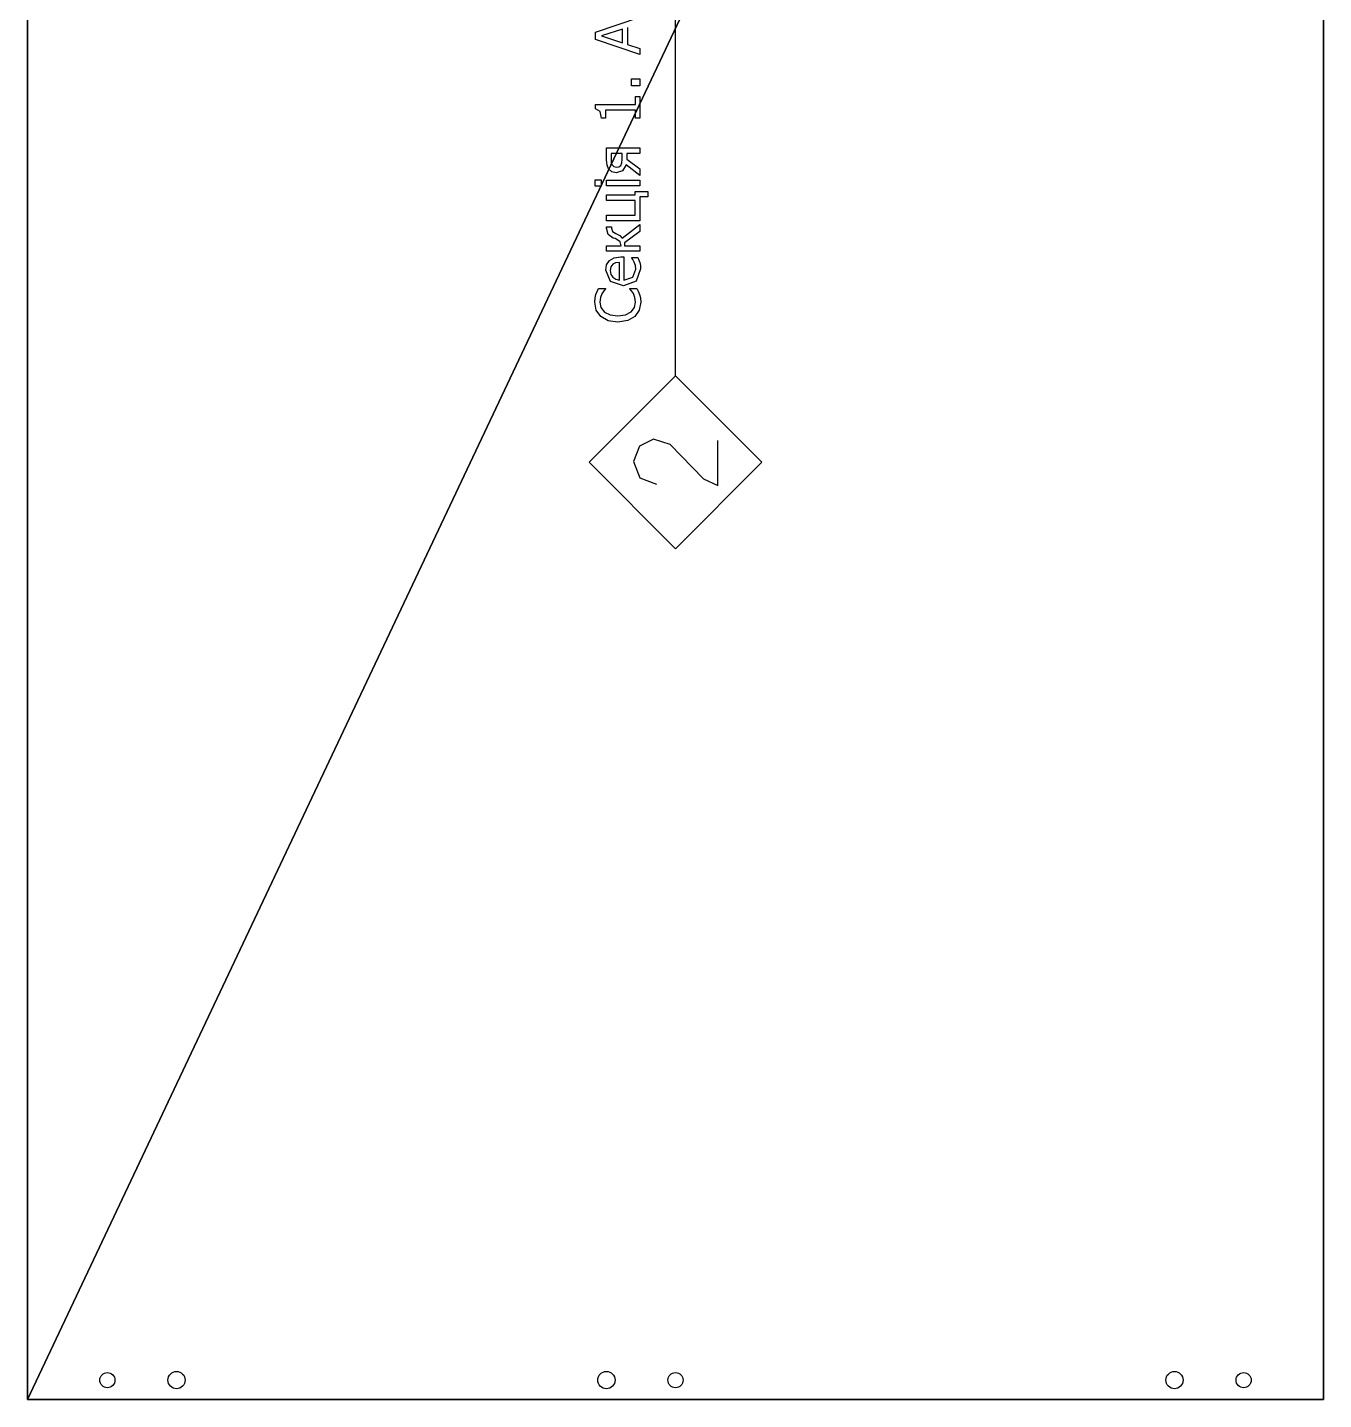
# Model space of a CAD drawing. Header units: millimetres. Extents: x -4450 to 26, y -548 to 1271.
# Drawn here: x -3840 to -3240, y 0 to 635 of the extents above; entities that cross this region are included whole.
import ezdxf

# ---------------------------------------------------------------- set-up
doc = ezdxf.new("R2010")
doc.units = ezdxf.units.MM
doc.header["$LTSCALE"] = 25.4
doc.layers.get('0').update_dxf_attribs({"true_color": 0xffffff})
for name, color, linetype, true_color in [('ABF_cuttingLines', 190, 'Continuous', 0x9900ff), ('ABF_Label', 252, 'Continuous', 0x777799), ('D7-DEPTHF-$44817', 134, 'Continuous', 0x009987), ('D8-DEPTH12-$38878', 252, 'Continuous', 0x777799)]:
    doc.layers.add(name, color=color, linetype=linetype, true_color=true_color)

# ---------------------------------------------------------------- blocks, each defined once
blk = doc.blocks.new('Group48#1')
at = {"layer": 'D7-DEPTHF-$44817', "color": 0}
blk.add_circle((9, 0), 3.5, dxfattribs=at)
at = {"layer": 'D8-DEPTH12-$38878', "color": 0}
blk.add_circle((9, -32), 4, dxfattribs=at)
blk = doc.blocks.new('Group52#1')
at = {"layer": 'D7-DEPTHF-$44817', "color": 0}
blk.add_circle((9, 0), 3.5, dxfattribs=at)
at = {"layer": 'D8-DEPTH12-$38878', "color": 0}
blk.add_circle((9, 32), 4, dxfattribs=at)
blk = doc.blocks.new('Group56#1')
at = {"layer": 'D7-DEPTHF-$44817', "color": 0}
blk.add_circle((9, 0), 3.5, dxfattribs=at)
at = {"layer": 'D8-DEPTH12-$38878', "color": 0}
blk.add_circle((9, 32), 4, dxfattribs=at)
blk = doc.blocks.new('Group63#1')
at = {"layer": 'ABF_Label', "color": 0}
for p, q in [((-86, 19.83), (-84.78, 21.95)), ((-84.78, 21.95), (-82.94, 23.28)), ((-83.44, 20.92), (-84.3, 19.24)), ((-82.14, 21.92), (-83.44, 20.92)), ((-82.94, 23.28), (-80.54, 23.74)), ((-80.56, 22.26), (-82.14, 21.92)), ((-79.2, 22.09), (-80.56, 22.26)), ((-80.54, 23.74), (-79.31, 23.65)), ((-79.31, 23.65), (-78.25, 23.4)), ((-78.12, 21.64), (-79.2, 22.09)), ((-78.25, 23.4), (-77.39, 23.07)), ((-77.24, 21.06), (-78.12, 21.64)), ((-77.39, 23.07), (-76.52, 22.64)), ((-76.66, 20.55), (-77.24, 21.06)), ((-76.52, 20.55), (-76.66, 20.55)), ((-76.52, 22.64), (-76.52, 20.55)), ((-74.45, 19.11), (-71.17, 20.52)), ((-71.17, 20.52), (-69.56, 20.26)), ((-69.56, 20.26), (-68.33, 19.44)), ((-65.58, 10.47), (-65.58, 20.25)), ((-65.58, 20.25), (-63.94, 20.25)), ((-63.94, 20.25), (-63.94, 15.99)), ((-60.61, 19.8), (-58.83, 20.25)), ((-58.83, 20.25), (-58.38, 20.25)), ((-58.38, 20.25), (-58.38, 18.83)), ((-56.65, 10.47), (-56.65, 20.25)), ((-56.65, 20.25), (-55, 20.25)), ((-55, 20.25), (-55, 11.89)), ((-50.63, 11.89), (-50.63, 20.25)), ((-50.63, 20.25), (-48.99, 20.25)), ((-48.99, 20.25), (-48.99, 11.89)), ((-46.47, 21.89), (-46.47, 23.6)), ((-46.47, 23.6), (-44.6, 23.6)), ((-44.6, 21.89), (-46.47, 21.89)), ((-46.36, 10.47), (-46.36, 20.25)), ((-46.36, 20.25), (-44.71, 20.25)), ((-44.71, 20.25), (-44.71, 10.47)), ((-44.6, 23.6), (-44.6, 21.89)), ((-40.22, 20.11), (-38.73, 20.25)), ((-38.73, 20.25), (-35.21, 20.25)), ((-35.21, 20.25), (-35.21, 10.47)), ((-26.43, 21.73), (-24.46, 22.11)), ((-26.43, 20.54), (-26.43, 21.73)), ((-24.07, 20.54), (-26.43, 20.54)), ((-24.46, 22.11), (-23.74, 23.55)), ((-24.07, 11.8), (-24.07, 20.54)), ((-23.74, 23.55), (-22.39, 23.55)), ((-22.39, 23.55), (-22.39, 11.8)), ((-7.67, 10.47), (-3.28, 23.51)), ((-2.25, 21.74), (-4.26, 15.59)), ((-3.28, 23.51), (-1.14, 23.51)), ((-0.24, 15.59), (-2.25, 21.74)), ((-1.14, 23.51), (3.26, 10.47)), ((-86.41, 16.97), (-86, 19.83)), ((-85.98, 14.06), (-86.41, 16.97)), ((-84.3, 19.24), (-84.61, 16.97)), ((-84.61, 16.97), (-84.28, 14.67)), ((-75.7, 15.3), (-74.45, 19.11)), ((-73.78, 17.54), (-74.03, 16.45)), ((-74.03, 16.45), (-68.85, 16.45)), ((-73.22, 18.39), (-73.78, 17.54)), ((-72.39, 18.97), (-73.22, 18.39)), ((-71.27, 19.16), (-72.39, 18.97)), ((-70.15, 18.97), (-71.27, 19.16)), ((-69.41, 18.41), (-70.15, 18.97)), ((-69.01, 17.6), (-69.41, 18.41)), ((-68.85, 16.45), (-69.01, 17.6)), ((-68.33, 19.44), (-67.53, 18.06)), ((-67.53, 18.06), (-67.25, 16.08)), ((-63.94, 15.99), (-62.85, 16.26)), ((-62.85, 16.26), (-62.08, 17.26)), ((-62.08, 17.26), (-61.87, 17.77)), ((-61.87, 17.77), (-61.68, 18.28)), ((-60.96, 16.32), (-61.7, 15.67)), ((-61.68, 18.28), (-60.61, 19.8)), ((-60.38, 17.51), (-60.96, 16.32)), ((-59.8, 18.55), (-60.38, 17.51)), ((-58.76, 18.83), (-59.8, 18.55)), ((-58.38, 18.83), (-58.76, 18.83)), ((-42.51, 17.46), (-42.19, 18.74)), ((-41.94, 15.56), (-42.51, 17.46)), ((-42.19, 18.74), (-41.32, 19.66)), ((-41.32, 19.66), (-40.22, 20.11)), ((-40.65, 18.12), (-40.82, 17.41)), ((-40.82, 17.41), (-40.71, 16.63)), ((-40.71, 16.63), (-40.31, 16.07)), ((-40.18, 18.64), (-40.65, 18.12)), ((-39.54, 18.87), (-40.18, 18.64)), ((-38.64, 18.94), (-39.54, 18.87)), ((-36.86, 18.94), (-38.64, 18.94)), ((-36.86, 15.64), (-36.86, 18.94)), ((-127.43, 12.32), (-132.2, 10.53)), ((-122.86, 10.63), (-127.43, 12.32)), ((-84.77, 11.94), (-85.98, 14.06)), ((-84.28, 14.67), (-83.4, 13.03)), ((-83.4, 13.03), (-82.12, 12.06)), ((-79.17, 11.91), (-78.03, 12.38)), ((-78.03, 12.38), (-77.2, 12.93)), ((-77.2, 12.93), (-76.65, 13.42)), ((-76.65, 13.42), (-76.52, 13.42)), ((-76.52, 13.42), (-76.52, 11.35)), ((-74.41, 11.56), (-75.7, 15.3)), ((-67.25, 15.19), (-74.03, 15.19)), ((-74.03, 15.19), (-73.17, 12.58)), ((-73.17, 12.58), (-70.8, 11.68)), ((-69.73, 11.8), (-68.79, 12.11)), ((-68.79, 12.11), (-68.04, 12.5)), ((-68.04, 12.5), (-67.53, 12.86)), ((-67.53, 12.86), (-67.43, 12.86)), ((-67.43, 12.86), (-67.43, 11.06)), ((-67.25, 16.08), (-67.25, 15.19)), ((-63.11, 14.98), (-63.94, 14.98)), ((-63.94, 14.98), (-63.94, 10.47)), ((-59.76, 10.47), (-63.11, 14.98)), ((-61.7, 15.67), (-57.71, 10.47)), ((-43.3, 10.47), (-40.16, 14.5)), ((-40.16, 14.5), (-41.94, 15.56)), ((-38.49, 14.35), (-41.38, 10.47)), ((-40.31, 16.07), (-39.56, 15.73)), ((-39.56, 15.73), (-38.59, 15.64)), ((-38.59, 15.64), (-36.86, 15.64)), ((-36.86, 14.35), (-38.49, 14.35)), ((-36.86, 10.47), (-36.86, 14.35)), ((-16.96, 10.47), (-16.96, 12.96)), ((-16.96, 12.96), (-14.86, 12.96)), ((-14.86, 12.96), (-14.86, 10.47)), ((-4.74, 14.11), (-5.92, 10.47)), ((0.25, 14.11), (-4.74, 14.11)), ((-4.26, 15.59), (-0.24, 15.59)), ((-132.2, 10.53), (-134.01, 5.58)), ((-120.78, 6.49), (-122.86, 10.63)), ((-82.92, 10.66), (-84.77, 11.94)), ((-80.57, 10.23), (-82.92, 10.66)), ((-82.12, 12.06), (-80.56, 11.73)), ((-79.3, 10.33), (-80.57, 10.23)), ((-80.56, 11.73), (-79.17, 11.91)), ((-78.25, 10.61), (-79.3, 10.33)), ((-77.33, 10.97), (-78.25, 10.61)), ((-76.52, 11.35), (-77.33, 10.97)), ((-70.78, 10.24), (-74.41, 11.56)), ((-70.8, 11.68), (-69.73, 11.8)), ((-69.79, 10.31), (-70.78, 10.24)), ((-68.92, 10.51), (-69.79, 10.31)), ((-68.15, 10.78), (-68.92, 10.51)), ((-67.43, 11.06), (-68.15, 10.78)), ((-63.94, 10.47), (-65.58, 10.47)), ((-57.71, 10.47), (-59.76, 10.47)), ((-49.55, 10.47), (-56.65, 10.47)), ((-55, 11.89), (-50.63, 11.89)), ((-49.55, 8.12), (-49.55, 10.47)), ((-48.01, 8.12), (-49.55, 8.12)), ((-48.99, 11.89), (-48.01, 11.89)), ((-48.01, 11.89), (-48.01, 8.12)), ((-44.71, 10.47), (-46.36, 10.47)), ((-41.38, 10.47), (-43.3, 10.47)), ((-35.21, 10.47), (-36.86, 10.47)), ((-26.43, 10.47), (-26.43, 11.8)), ((-26.43, 11.8), (-24.07, 11.8)), ((-20.07, 10.47), (-26.43, 10.47)), ((-22.39, 11.8), (-20.07, 11.8)), ((-20.07, 11.8), (-20.07, 10.47)), ((-14.86, 10.47), (-16.96, 10.47)), ((-5.92, 10.47), (-7.67, 10.47)), ((-122.38, 1.53), (-120.78, 6.49)), ((-122.38, 1.53), (-132.5, -8.2)), ((-102.23, 0), (135.25, 0)), ((-132.5, -8.2), (-134.48, -12.45)), ((-134.48, -12.45), (-121.2, -12.45))]:
    blk.add_line(p, q, dxfattribs=at)
blk.add_polyline3d([(-102.23, 0, 0), (-127.63, -25.4, 0), (-153.03, 0, 0), (-127.63, 25.4, 0), (-102.23, 0, 0)], close=True, dxfattribs=at)
blk = doc.blocks.new('Group77#1')
at = {"layer": 'ABF_cuttingLines', "color": 0}
blk.add_polyline3d([(600, -1270, 0), (600, 0, 0), (0, 0, 0), (0, -1270, 0), (600, -1270, 0)], close=True, dxfattribs=at)
blk = doc.blocks.new('_______ ______#3')
at = {"layer": 'ABF_cuttingLines', "color": 0}
for p, q in [((0, 0), (0, -1270)), ((0, 0, 18), (0, -1270, 18)), ((0, 0), (0, -1270)), ((0, 0, 18), (0, -1270, 18)), ((600, -1270), (600, 0)), ((600, -1270, 18), (600, 0, 18)), ((600, -1270), (600, 0)), ((600, -1270, 18), (600, 0, 18)), ((0, -1270), (600, -1270)), ((0, -1270, 18), (600, -1270, 18)), ((0, -1270), (0, -1270, 18)), ((0, -1270), (600, -1270)), ((0, -1270, 18), (600, -1270, 18)), ((0, -1270), (0, -1270, 18)), ((600, -1270), (600, -1270, 18)), ((600, -1270), (600, -1270, 18))]:
    blk.add_line(p, q, dxfattribs=at)
at = {"color": 0, "rotation": 90.00000000000001}
for name, p in [('Group48#1', (37, -1270, 18)), ('Group52#1', (563, -1270, 18)), ('Group56#1', (300, -1270, 18))]:
    blk.add_blockref(name, p, dxfattribs=at)
at = {"layer": 'ABF_cuttingLines', "color": 0}
blk.add_blockref('Group77#1', (0, 0, 18), dxfattribs=at)
at = {"layer": 'ABF_Label', "color": 0, "xscale": 1.574803149606299, "yscale": 1.574803149606299, "rotation": 90}
blk.add_blockref('Group63#1', (300, -635, 18), dxfattribs=at)
at = {"color": 0}
mesh = blk.add_polyface(dxfattribs=at)
corners = [(600, 0), (0, -1270), (0, 0), (600, -1270)]
mesh.append_faces([[corners[k] for k in face] for face in [(0, 1, 2), (1, 0, 3)]], dxfattribs={"vtx0": -1, "color": 0})
at = {"color": 7, "true_color": 0xffffff}
mesh = blk.add_polyface(dxfattribs=at)
corners = [(0, -1270, 18), (600, 0, 18), (0, 0, 18), (600, -1270, 18)]
mesh.append_faces([[corners[k] for k in face] for face in [(0, 1, 2), (1, 0, 3)]], dxfattribs={"vtx0": -1, "color": 7})
at = {"color": 0}
mesh = blk.add_polyface(dxfattribs=at)
corners = [(0, 0, 18), (0, -1270), (0, -1270, 18), (0, 0)]
mesh.append_faces([[corners[k] for k in face] for face in [(0, 1, 2), (1, 0, 3)]], dxfattribs={"vtx0": -1, "color": 0})
mesh = blk.add_polyface(dxfattribs=at)
corners = [(600, 0), (600, -1270, 18), (600, -1270), (600, 0, 18)]
mesh.append_faces([[corners[k] for k in face] for face in [(0, 1, 2), (1, 0, 3)]], dxfattribs={"vtx0": -1, "color": 0})
mesh = blk.add_polyface(dxfattribs=at)
corners = [(600, -1270, 18), (0, -1270), (600, -1270), (0, -1270, 18)]
mesh.append_faces([[corners[k] for k in face] for face in [(0, 1, 2), (1, 0, 3)]], dxfattribs={"vtx0": -1, "color": 0})
blk = doc.blocks.new('WOOD_OSB_THICKNESS_18')
at = {"color": 0}
blk.add_blockref('_______ ______#3', (-3840, 1270), dxfattribs=at)

msp = doc.modelspace()

# ---------------------------------------------------------------- block references
at = {"color": 0}
msp.add_blockref('WOOD_OSB_THICKNESS_18', (0, 0), dxfattribs=at)

doc.saveas('drawing.dxf')
